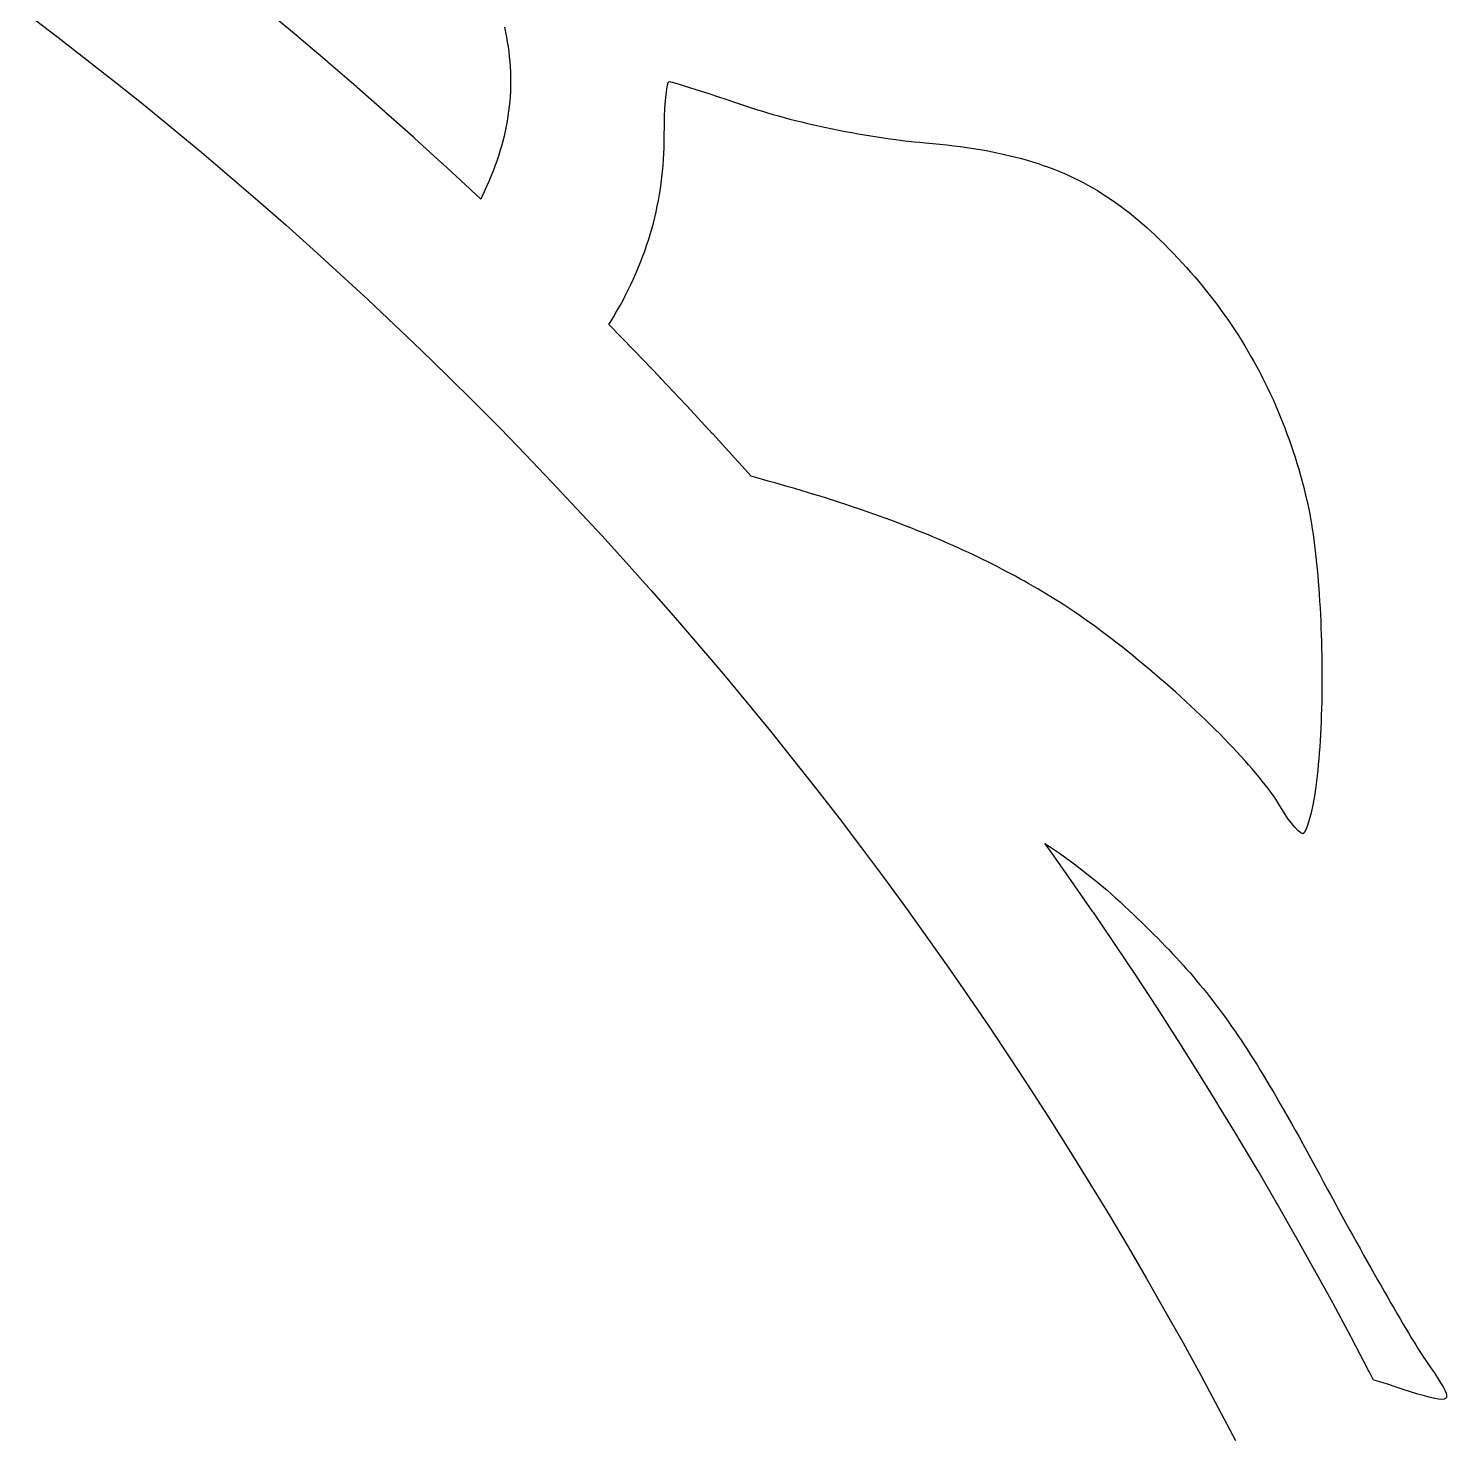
# Model space of a CAD drawing. Header units: millimetres. Extents: x 10 to 410, y 18 to 283.
# Drawn here: x 329.08 to 344.16, y 241.79 to 256.79 of the extents above; entities that cross this region are included whole.
import ezdxf

# ---------------------------------------------------------------- set-up
doc = ezdxf.new("R2010")
doc.units = ezdxf.units.MM
doc.layers.add('CUT', color=1, linetype='Continuous')

msp = doc.modelspace()

# ---------------------------------------------------------------- linework, layer by layer
at = {"layer": 'CUT'}
for points in [[(334.1425, 256.8078), (334.154, 256.7546), (334.1644, 256.7015), (334.1737, 256.6485), (334.182, 256.5957), (334.1891, 256.5429), (334.1951, 256.4902), (334.2, 256.4376), (334.2039, 256.385), (334.2066, 256.3325), (334.2082, 256.28), (334.2086, 256.2275), (334.208, 256.1751), (334.2062, 256.1226), (334.2033, 256.0702), (334.1993, 256.0177), (334.1941, 255.9651), (334.1878, 255.9126), (334.1804, 255.8599), (334.1718, 255.8073), (334.162, 255.7545), (334.1511, 255.7016), (334.139, 255.6487), (334.1258, 255.5956), (334.1114, 255.5424), (334.0959, 255.489), (334.0791, 255.4355), (334.0612, 255.3819), (334.0421, 255.3281), (334.0219, 255.2741), (334.0004, 255.2199), (333.9778, 255.1655), (333.9539, 255.1109), (333.9289, 255.0561), (333.9026, 255.001), (333.8911, 254.9777), (333.7862, 255.0763), (333.776, 255.0858), (333.4876, 255.3524), (333.4773, 255.3618), (333.1867, 255.6259), (333.1763, 255.6352), (332.8833, 255.8967), (332.8729, 255.906), (332.5776, 256.1649), (332.5671, 256.174), (332.2696, 256.4304), (332.259, 256.4394), (331.9592, 256.6932), (331.9485, 256.7021), (331.6466, 256.9533)], [(329.0817, 256.9386), (329.3943, 256.7009), (329.7048, 256.4605), (330.0132, 256.2174), (330.3194, 255.9716), (330.6235, 255.7231), (330.9254, 255.472), (331.2252, 255.2183), (331.5227, 254.9619), (331.8179, 254.703), (332.1109, 254.4415), (332.4016, 254.1775), (332.6899, 253.9109), (332.976, 253.6418), (333.2596, 253.3703), (333.5409, 253.0963), (333.8198, 252.8198), (334.0963, 252.5409), (334.3703, 252.2596), (334.6418, 251.976), (334.9109, 251.6899), (335.1775, 251.4016), (335.4415, 251.1109), (335.703, 250.8179), (335.9619, 250.5227), (336.2183, 250.2252), (336.472, 249.9254), (336.7231, 249.6235), (336.9716, 249.3194), (337.2174, 249.0132), (337.4605, 248.7048), (337.7009, 248.3943), (337.9386, 248.0817), (338.1736, 247.767), (338.4058, 247.4503), (338.6352, 247.1316), (338.8618, 246.8109), (339.0857, 246.4883), (339.3067, 246.1637), (339.5249, 245.8372), (339.7402, 245.5088), (339.9526, 245.1785), (340.1622, 244.8464), (340.3688, 244.5124), (340.5725, 244.1767), (340.7733, 243.8392), (340.9711, 243.5), (341.166, 243.1591), (341.3579, 242.8164), (341.5468, 242.4721), (341.7326, 242.1262), (341.9155, 241.7787)]]:
    msp.add_lwpolyline(points, dxfattribs=at)
for points in [[(335.4006, 253.8972), (335.431, 253.9553), (335.4603, 254.0134), (335.4885, 254.0717), (335.5156, 254.1301), (335.5416, 254.1886), (335.5664, 254.2472), (335.5902, 254.306), (335.6129, 254.365), (335.6345, 254.424), (335.6551, 254.4833), (335.6745, 254.5427), (335.6929, 254.6023), (335.7102, 254.6622), (335.7264, 254.7222), (335.7416, 254.7824), (335.7556, 254.8428), (335.7687, 254.9035), (335.7806, 254.9644), (335.7915, 255.0256), (335.8014, 255.087), (335.8102, 255.1487), (335.818, 255.2106), (335.8247, 255.2728), (335.8303, 255.3354), (335.835, 255.3982), (335.8386, 255.4613), (335.8411, 255.5248), (335.8427, 255.5885), (335.8432, 255.6526), (335.844, 255.7556), (335.8464, 255.8527), (335.8503, 255.9421), (335.8554, 256.0224), (335.8616, 256.0918), (335.8688, 256.1486), (335.8768, 256.1913), (335.8855, 256.2181), (335.8947, 256.2274), (335.9064, 256.2255), (335.9287, 256.2199), (335.961, 256.2108), (336.0027, 256.1986), (336.053, 256.1833), (336.1112, 256.1652), (336.1768, 256.1445), (336.2489, 256.1214), (336.327, 256.0962), (336.4103, 256.069), (336.4982, 256.0401), (336.59, 256.0097), (336.685, 255.9779), (336.7825, 255.9451), (336.8336, 255.9283), (336.8866, 255.9115), (336.9414, 255.8949), (336.998, 255.8783), (337.0562, 255.8619), (337.1158, 255.8457), (337.1768, 255.8297), (337.2391, 255.8139), (337.3024, 255.7983), (337.3668, 255.7831), (337.4321, 255.7681), (337.4981, 255.7534), (337.5647, 255.7391), (337.6319, 255.7252), (337.6995, 255.7116), (337.7673, 255.6985), (337.8354, 255.6858), (337.9034, 255.6735), (337.9714, 255.6618), (338.0392, 255.6506), (338.1067, 255.6399), (338.1737, 255.6297), (338.2402, 255.6202), (338.306, 255.6112), (338.371, 255.6029), (338.4351, 255.5952), (338.4981, 255.5883), (338.56, 255.582), (338.6206, 255.5764), (338.6979, 255.5694), (338.7737, 255.5619), (338.8481, 255.5539), (338.9211, 255.5452), (338.9927, 255.536), (339.0629, 255.5262), (339.1319, 255.5158), (339.1997, 255.5048), (339.2662, 255.4931), (339.3315, 255.4808), (339.3957, 255.4678), (339.4588, 255.4541), (339.5208, 255.4396), (339.5818, 255.4245), (339.6418, 255.4086), (339.7009, 255.3919), (339.759, 255.3744), (339.8162, 255.3562), (339.8726, 255.3371), (339.9281, 255.3172), (339.9829, 255.2964), (340.037, 255.2748), (340.0903, 255.2523), (340.143, 255.2289), (340.195, 255.2045), (340.2465, 255.1793), (340.2974, 255.1531), (340.3477, 255.1259), (340.3976, 255.0977), (340.4471, 255.0685), (340.4961, 255.0383), (340.5448, 255.007), (340.5931, 254.9747), (340.6411, 254.9413), (340.6889, 254.9069), (340.7364, 254.8713), (340.7838, 254.8346), (340.831, 254.7967), (340.878, 254.7577), (340.925, 254.7175), (340.972, 254.6762), (341.0189, 254.6336), (341.0659, 254.5898), (341.1129, 254.5447), (341.1601, 254.4984), (341.2073, 254.4508), (341.2548, 254.4019), (341.3025, 254.3517), (341.3504, 254.3001), (341.395, 254.2511), (341.4389, 254.2017), (341.4821, 254.152), (341.5246, 254.102), (341.5665, 254.0515), (341.6076, 254.0007), (341.6481, 253.9496), (341.6878, 253.898), (341.7269, 253.8461), (341.7653, 253.7938), (341.8031, 253.7412), (341.8401, 253.6882), (341.8765, 253.6348), (341.9122, 253.581), (341.9472, 253.5268), (341.9816, 253.4722), (342.0152, 253.4173), (342.0482, 253.3619), (342.0805, 253.3062), (342.1122, 253.2501), (342.1432, 253.1935), (342.1735, 253.1366), (342.2032, 253.0793), (342.2322, 253.0215), (342.2605, 252.9634), (342.2881, 252.9048), (342.3151, 252.8459), (342.3415, 252.7865), (342.3672, 252.7267), (342.3922, 252.6665), (342.4166, 252.6058), (342.4403, 252.5447), (342.4633, 252.4833), (342.4857, 252.4213), (342.5075, 252.359), (342.5286, 252.2962), (342.5491, 252.233), (342.5689, 252.1693), (342.588, 252.1052), (342.6065, 252.0407), (342.6244, 251.9757), (342.6416, 251.9102), (342.6582, 251.8443), (342.6742, 251.778), (342.6847, 251.7315), (342.6949, 251.6831), (342.7047, 251.6328), (342.7142, 251.5806), (342.7233, 251.5267), (342.7322, 251.4711), (342.7406, 251.414), (342.7488, 251.3553), (342.7565, 251.2952), (342.764, 251.2338), (342.7711, 251.1711), (342.7778, 251.1072), (342.7841, 251.0421), (342.7901, 250.9761), (342.7958, 250.9091), (342.801, 250.8412), (342.8059, 250.7725), (342.8105, 250.7031), (342.8146, 250.633), (342.8184, 250.5624), (342.8218, 250.4913), (342.8248, 250.4199), (342.8275, 250.348), (342.8297, 250.276), (342.8316, 250.2037), (342.8331, 250.1314), (342.8341, 250.0591), (342.8348, 249.9868), (342.8351, 249.9147), (342.835, 249.8429), (342.8345, 249.7713), (342.8336, 249.7001), (342.8322, 249.6294), (342.8305, 249.5592), (342.8283, 249.4896), (342.8258, 249.4208), (342.8228, 249.3527), (342.8194, 249.2855), (342.8155, 249.2192), (342.8113, 249.154), (342.8066, 249.0898), (342.8015, 249.0268), (342.7959, 248.9651), (342.79, 248.9047), (342.7835, 248.8457), (342.7767, 248.7882), (342.7694, 248.7323), (342.7542, 248.6316), (342.7373, 248.5376), (342.7192, 248.4525), (342.7006, 248.3782), (342.6818, 248.3169), (342.6637, 248.2705), (342.6466, 248.2412), (342.6312, 248.2309), (342.6106, 248.2388), (342.5827, 248.2613), (342.5491, 248.2964), (342.5111, 248.3425), (342.4704, 248.3977), (342.4284, 248.4602), (342.3865, 248.5281), (342.3659, 248.5621), (342.3431, 248.5974), (342.3184, 248.6339), (342.2917, 248.6716), (342.2632, 248.7104), (342.2328, 248.7502), (342.2007, 248.7911), (342.1668, 248.8329), (342.1314, 248.8756), (342.0943, 248.9192), (342.0557, 248.9635), (342.0157, 249.0086), (341.9742, 249.0543), (341.9314, 249.1007), (341.8874, 249.1476), (341.8421, 249.195), (341.7956, 249.2429), (341.748, 249.2912), (341.6994, 249.3399), (341.6498, 249.3888), (341.5993, 249.438), (341.5479, 249.4874), (341.4957, 249.5368), (341.4427, 249.5864), (341.3891, 249.636), (341.3348, 249.6856), (341.28, 249.735), (341.2246, 249.7843), (341.1689, 249.8334), (341.1127, 249.8823), (341.0562, 249.9309), (340.9994, 249.979), (340.9424, 250.0268), (340.8852, 250.0741), (340.828, 250.1209), (340.7707, 250.1671), (340.7135, 250.2126), (340.6563, 250.2575), (340.5993, 250.3016), (340.5425, 250.3449), (340.4859, 250.3873), (340.4297, 250.4289), (340.3739, 250.4694), (340.3185, 250.509), (340.2636, 250.5475), (340.2093, 250.5848), (340.1556, 250.621), (340.1026, 250.6559), (340.0503, 250.6895), (339.9988, 250.7218), (339.9528, 250.7501), (339.9066, 250.7781), (339.8602, 250.8058), (339.8135, 250.8333), (339.7666, 250.8606), (339.7194, 250.8876), (339.6719, 250.9144), (339.6242, 250.941), (339.5761, 250.9673), (339.5278, 250.9935), (339.4792, 251.0194), (339.4302, 251.045), (339.3809, 251.0705), (339.3313, 251.0958), (339.2813, 251.1209), (339.2309, 251.1457), (339.1802, 251.1704), (339.1291, 251.1949), (339.0776, 251.2192), (339.0257, 251.2433), (338.9734, 251.2672), (338.9206, 251.2909), (338.8675, 251.3145), (338.8138, 251.3379), (338.7598, 251.3612), (338.7052, 251.3842), (338.6502, 251.4072), (338.5947, 251.4299), (338.5387, 251.4526), (338.4822, 251.475), (338.4252, 251.4974), (338.3676, 251.5196), (338.3095, 251.5416), (338.2509, 251.5636), (338.1917, 251.5854), (338.1319, 251.6071), (338.0716, 251.6286), (338.0107, 251.6501), (337.9491, 251.6714), (337.887, 251.6926), (337.8242, 251.7138), (337.7608, 251.7348), (337.6968, 251.7557), (337.6321, 251.7766), (337.5668, 251.7973), (337.5008, 251.818), (337.4341, 251.8386), (337.3667, 251.8591), (337.2986, 251.8796), (337.2298, 251.8999), (337.1603, 251.9202), (337.09, 251.9405), (337.019, 251.9607), (336.9472, 251.9808), (336.8747, 252.0009), (336.8014, 252.021), (336.7651, 252.0308), (336.6352, 252.1763), (336.6259, 252.1867), (336.3618, 252.4773), (336.3524, 252.4876), (336.0858, 252.776), (336.0763, 252.7862), (335.8072, 253.0722), (335.7976, 253.0824), (335.5261, 253.366), (335.5164, 253.3761), (335.2548, 253.6446), (335.2679, 253.6657), (335.3028, 253.7235), (335.3365, 253.7813), (335.3691, 253.8392)], [(341.9476, 244.9948), (341.9404, 245.0068), (341.7367, 245.3425), (341.7294, 245.3544), (341.5227, 245.6883), (341.5153, 245.7002), (341.3058, 246.0323), (341.2983, 246.044), (341.0858, 246.3743), (341.0782, 246.386), (340.8629, 246.7144), (340.8552, 246.7261), (340.637, 247.0526), (340.6292, 247.0642), (340.4082, 247.3888), (340.4003, 247.4003), (340.1765, 247.7229), (340.1685, 247.7344), (339.9418, 248.0551), (339.9337, 248.0664), (339.8904, 248.1266), (339.9373, 248.0958), (339.9909, 248.0597), (340.044, 248.0231), (340.0965, 247.9862), (340.1485, 247.9488), (340.1998, 247.911), (340.2507, 247.8728), (340.3011, 247.834), (340.351, 247.7948), (340.4004, 247.7551), (340.4495, 247.7148), (340.4981, 247.674), (340.5464, 247.6327), (340.5943, 247.5908), (340.6419, 247.5483), (340.6892, 247.5052), (340.7362, 247.4614), (340.7835, 247.4169), (340.8298, 247.3729), (340.8752, 247.3294), (340.9197, 247.2864), (340.9633, 247.2439), (341.0061, 247.2017), (341.0481, 247.1599), (341.0894, 247.1184), (341.13, 247.0771), (341.1698, 247.036), (341.209, 246.9951), (341.2476, 246.9543), (341.2856, 246.9135), (341.323, 246.8727), (341.3599, 246.8319), (341.3964, 246.791), (341.4324, 246.7499), (341.4679, 246.7087), (341.5031, 246.6672), (341.538, 246.6255), (341.5725, 246.5834), (341.6068, 246.5409), (341.6408, 246.4981), (341.6746, 246.4547), (341.7082, 246.4109), (341.7417, 246.3664), (341.7751, 246.3214), (341.8084, 246.2757), (341.8416, 246.2293), (341.8749, 246.1821), (341.9082, 246.1341), (341.9415, 246.0853), (341.9749, 246.0356), (342.0085, 245.9849), (342.0423, 245.9333), (342.0762, 245.8806), (342.1104, 245.8268), (342.1448, 245.7718), (342.1795, 245.7157), (342.2146, 245.6584), (342.2501, 245.5998), (342.2859, 245.5398), (342.3222, 245.4785), (342.3589, 245.4157), (342.3962, 245.3515), (342.434, 245.2858), (342.4724, 245.2185), (342.5114, 245.1495), (342.551, 245.079), (342.5913, 245.0067), (342.6323, 244.9326), (342.6741, 244.8568), (342.7166, 244.7791), (342.76, 244.6995), (342.8042, 244.618), (342.8492, 244.5344), (342.8952, 244.4488), (342.9328, 244.379), (342.9707, 244.3089), (343.0088, 244.2385), (343.0472, 244.1681), (343.0857, 244.0978), (343.1242, 244.0276), (343.1628, 243.9577), (343.2013, 243.8881), (343.2397, 243.8191), (343.2779, 243.7507), (343.3158, 243.6831), (343.3534, 243.6163), (343.3906, 243.5504), (343.4273, 243.4857), (343.4635, 243.4222), (343.4991, 243.36), (343.534, 243.2992), (343.5683, 243.24), (343.6017, 243.1824), (343.6342, 243.1266), (343.6659, 243.0728), (343.6965, 243.0209), (343.7261, 242.9712), (343.7545, 242.9237), (343.7818, 242.8786), (343.8077, 242.836), (343.8324, 242.796), (343.8557, 242.7587), (343.8775, 242.7242), (343.8977, 242.6926), (343.9164, 242.6641), (343.9335, 242.6388), (343.9827, 242.5667), (344.0265, 242.502), (344.0646, 242.4444), (344.0967, 242.3939), (344.1227, 242.35), (344.1422, 242.3128), (344.155, 242.2818), (344.1608, 242.257), (344.1594, 242.238), (344.1505, 242.2248), (344.1338, 242.217), (344.109, 242.2145), (344.076, 242.217), (344.0345, 242.2244), (343.9841, 242.2364), (343.9247, 242.2528), (343.8559, 242.2734), (343.7776, 242.2979), (343.6894, 242.3263), (343.5911, 242.3581), (343.545, 242.3729), (343.4982, 242.3875), (343.4507, 242.402), (343.4026, 242.4163), (343.3841, 242.4217), (343.3379, 242.5113), (343.3315, 242.5237), (343.1486, 242.8712), (343.1421, 242.8835), (342.9562, 243.2295), (342.9495, 243.2417), (342.7606, 243.586), (342.7539, 243.5982), (342.562, 243.9409), (342.5551, 243.953), (342.3603, 244.2939), (342.3533, 244.306), (342.1554, 244.6453), (342.1484, 244.6573)]]:
    msp.add_lwpolyline(points, close=True, dxfattribs=at)

doc.saveas('drawing.dxf')
